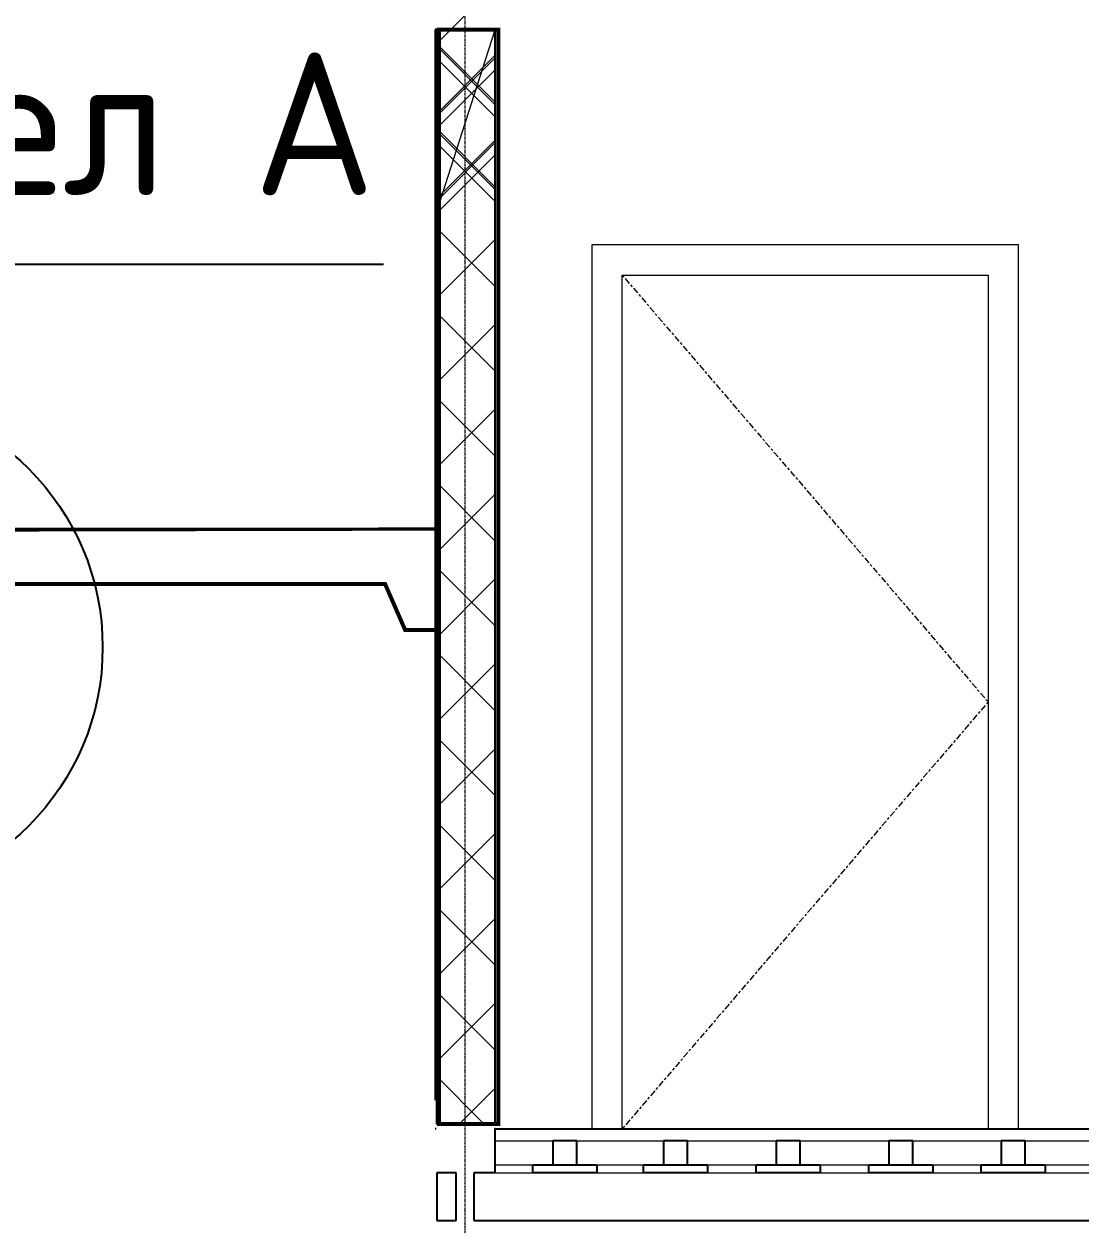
# Model space of a CAD drawing. Header units: inches. Extents: x -2431 to 214825, y 3 to 92804.
# Drawn here: x 162324 to 164965, y 14803 to 17803 of the extents above; entities that cross this region are included whole.
import ezdxf

# ---------------------------------------------------------------- set-up
doc = ezdxf.new("R2010")
doc.units = ezdxf.units.IN
doc.header["$MEASUREMENT"] = 0
doc.linetypes.add('Линия сетки', pattern=[22.224999999999994, 12.7, -3.174999999999999, 3.174999999999999, -3.174999999999999])
doc.linetypes.add('Центр', pattern=[31.749999999999996, 6.349999999999999, -4.7625, 15.875, -4.7625])
for name, color, linetype, lineweight in [('A-DOOR', 250, 'Continuous', 9), ('A-DOOR-FRAM', 250, 'Continuous', 18), ('A-WALL', 250, 'Continuous', 9), ('A-WALL-PATT', 250, 'Continuous', 25), ('S-GRID', 250, 'Continuous', 9)]:
    doc.layers.add(name, color=color, linetype=linetype, lineweight=lineweight)
doc.layers.add('Фундамент', color=30, linetype='Continuous')
doc.styles.add('Чертеж250', font='', dxfattribs={"height": 250})
doc.styles.get('Чертеж250').set_extended_font_data('GOST type B')

msp = doc.modelspace()

# ---------------------------------------------------------------- linework, layer by layer
for p, q in [((163502.447730572, 17788.9989342253), (163352.447730572, 17788.9989342253)), ((163502.447730572, 17788.9989342253), (163352.447730572, 17788.9989342253)), ((163502.447730572, 17788.9989342253), (163352.447730572, 17788.9989342253)), ((163502.447730572, 15053.20426850737), (163354.447730572, 15053.20426850737)), ((163502.447730572, 15053.20426850737), (163354.447730572, 15053.20426850737)), ((163502.447730572, 15040.74681734701), (165054.4477305721, 15040.74681734701)), ((163502.447730572, 15040.74681734701), (165054.4477305721, 15040.74681734701)), ((163706.5718784914, 15010.74681734981), (163646.5718784914, 15010.74681734981)), ((163646.5718784914, 15010.74681734981), (163646.5718784914, 14950.74681734981)), ((163706.5718784913, 15010.74681734981), (163646.5718784913, 15010.74681734981)), ((163646.5718784913, 15010.74681734981), (163646.5718784913, 14950.74681734981)), ((163706.5718784914, 15010.74681734981), (163646.5718784914, 15010.74681734981)), ((163646.5718784914, 15010.74681734981), (163646.5718784914, 14950.74681734981)), ((163706.5718784913, 15010.74681734981), (163646.5718784913, 15010.74681734981)), ((163646.5718784913, 15010.74681734981), (163646.5718784913, 14950.74681734981)), ((163706.5718784914, 14950.74681734981), (163706.5718784914, 15010.74681734981)), ((163706.5718784913, 14950.74681734981), (163706.5718784913, 15010.74681734981)), ((163706.5718784914, 14950.74681734981), (163706.5718784914, 15010.74681734981)), ((163706.5718784913, 14950.74681734981), (163706.5718784913, 15010.74681734981)), ((163982.9419795679, 15010.74681734981), (163922.9419795679, 15010.74681734981)), ((163922.9419795679, 15010.74681734981), (163922.9419795679, 14950.74681734981)), ((163982.9419795678, 15010.74681734981), (163922.9419795678, 15010.74681734981)), ((163922.9419795678, 15010.74681734981), (163922.9419795678, 14950.74681734981)), ((163982.9419795679, 15010.74681734981), (163922.9419795679, 15010.74681734981)), ((163922.9419795679, 15010.74681734981), (163922.9419795679, 14950.74681734981)), ((163982.9419795678, 15010.74681734981), (163922.9419795678, 15010.74681734981)), ((163922.9419795678, 15010.74681734981), (163922.9419795678, 14950.74681734981)), ((163982.9419795679, 14950.74681734981), (163982.9419795679, 15010.74681734981)), ((163982.9419795678, 14950.74681734981), (163982.9419795678, 15010.74681734981)), ((163982.9419795679, 14950.74681734981), (163982.9419795679, 15010.74681734981)), ((163982.9419795678, 14950.74681734981), (163982.9419795678, 15010.74681734981)), ((164264.5829941634, 15010.74681734981), (164204.5829941634, 15010.74681734981)), ((164204.5829941634, 15010.74681734981), (164204.5829941634, 14950.74681734981)), ((164264.5829941633, 15010.74681734981), (164204.5829941633, 15010.74681734981)), ((164204.5829941633, 15010.74681734981), (164204.5829941633, 14950.74681734981)), ((164264.5829941634, 15010.74681734981), (164204.5829941634, 15010.74681734981)), ((164204.5829941634, 15010.74681734981), (164204.5829941634, 14950.74681734981)), ((164264.5829941633, 15010.74681734981), (164204.5829941633, 15010.74681734981)), ((164204.5829941633, 15010.74681734981), (164204.5829941633, 14950.74681734981)), ((164264.5829941634, 14950.74681734981), (164264.5829941634, 15010.74681734981)), ((164264.5829941633, 14950.74681734981), (164264.5829941633, 15010.74681734981)), ((164264.5829941634, 14950.74681734981), (164264.5829941634, 15010.74681734981)), ((164264.5829941633, 14950.74681734981), (164264.5829941633, 15010.74681734981)), ((164546.2240087591, 15010.74681735254), (164486.2240087591, 15010.74681735254)), ((164486.2240087591, 15010.74681735254), (164486.2240087591, 14950.74681735254)), ((164546.224008759, 15010.74681735254), (164486.224008759, 15010.74681735254)), ((164486.224008759, 15010.74681735254), (164486.224008759, 14950.74681735254)), ((164546.2240087591, 15010.74681735254), (164486.2240087591, 15010.74681735254)), ((164486.2240087591, 15010.74681735254), (164486.2240087591, 14950.74681735254)), ((164546.224008759, 15010.74681735254), (164486.224008759, 15010.74681735254)), ((164486.224008759, 15010.74681735254), (164486.224008759, 14950.74681735254)), ((164546.2240087591, 14950.74681735254), (164546.2240087591, 15010.74681735254)), ((164546.224008759, 14950.74681735254), (164546.224008759, 15010.74681735254)), ((164546.2240087591, 14950.74681735254), (164546.2240087591, 15010.74681735254)), ((164546.224008759, 14950.74681735254), (164546.224008759, 15010.74681735254)), ((164827.8650233546, 15010.74681735528), (164767.8650233546, 15010.74681735528)), ((164767.8650233546, 15010.74681735528), (164767.8650233546, 14950.74681735528)), ((164827.8650233545, 15010.74681735528), (164767.8650233545, 15010.74681735528)), ((164767.8650233545, 15010.74681735528), (164767.8650233545, 14950.74681735528)), ((164827.8650233546, 15010.74681735528), (164767.8650233546, 15010.74681735528)), ((164767.8650233546, 15010.74681735528), (164767.8650233546, 14950.74681735528)), ((164827.8650233545, 15010.74681735528), (164767.8650233545, 15010.74681735528)), ((164767.8650233545, 15010.74681735528), (164767.8650233545, 14950.74681735528)), ((164827.8650233546, 14950.74681735528), (164827.8650233546, 15010.74681735528)), ((164827.8650233545, 14950.74681735528), (164827.8650233545, 15010.74681735528)), ((164827.8650233546, 14950.74681735528), (164827.8650233546, 15010.74681735528)), ((164827.8650233545, 14950.74681735528), (164827.8650233545, 15010.74681735528)), ((163596.5718784914, 14950.74681734981), (163756.5718784914, 14950.74681734981)), ((163596.5718784914, 14930.74681734981), (163596.5718784914, 14950.74681734981)), ((163596.5718784913, 14950.74681734981), (163756.5718784913, 14950.74681734981)), ((163596.5718784913, 14930.74681734981), (163596.5718784913, 14950.74681734981)), ((163596.5718784914, 14950.74681734981), (163756.5718784914, 14950.74681734981)), ((163596.5718784914, 14930.74681734981), (163596.5718784914, 14950.74681734981)), ((163596.5718784913, 14950.74681734981), (163756.5718784913, 14950.74681734981)), ((163596.5718784913, 14930.74681734981), (163596.5718784913, 14950.74681734981)), ((163646.5718784914, 14950.74681734981), (163706.5718784914, 14950.74681734981)), ((163646.5718784913, 14950.74681734981), (163706.5718784913, 14950.74681734981)), ((163646.5718784914, 14950.74681734981), (163706.5718784914, 14950.74681734981)), ((163646.5718784913, 14950.74681734981), (163706.5718784913, 14950.74681734981)), ((163756.5718784914, 14950.74681734981), (163756.5718784914, 14930.74681734981)), ((163756.5718784913, 14950.74681734981), (163756.5718784913, 14930.74681734981)), ((163756.5718784914, 14950.74681734981), (163756.5718784914, 14930.74681734981)), ((163756.5718784913, 14950.74681734981), (163756.5718784913, 14930.74681734981)), ((163872.9419795679, 14950.74681734981), (164032.9419795679, 14950.74681734981)), ((163872.9419795679, 14930.74681734981), (163872.9419795679, 14950.74681734981)), ((163872.9419795678, 14950.74681734981), (164032.9419795678, 14950.74681734981)), ((163872.9419795678, 14930.74681734981), (163872.9419795678, 14950.74681734981)), ((163872.9419795679, 14950.74681734981), (164032.9419795679, 14950.74681734981)), ((163872.9419795679, 14930.74681734981), (163872.9419795679, 14950.74681734981)), ((163872.9419795678, 14950.74681734981), (164032.9419795678, 14950.74681734981)), ((163872.9419795678, 14930.74681734981), (163872.9419795678, 14950.74681734981)), ((163922.9419795679, 14950.74681734981), (163982.9419795679, 14950.74681734981)), ((163922.9419795678, 14950.74681734981), (163982.9419795678, 14950.74681734981)), ((163922.9419795679, 14950.74681734981), (163982.9419795679, 14950.74681734981)), ((163922.9419795678, 14950.74681734981), (163982.9419795678, 14950.74681734981)), ((164032.9419795679, 14950.74681734981), (164032.9419795679, 14930.74681734981)), ((164032.9419795678, 14950.74681734981), (164032.9419795678, 14930.74681734981)), ((164032.9419795679, 14950.74681734981), (164032.9419795679, 14930.74681734981)), ((164032.9419795678, 14950.74681734981), (164032.9419795678, 14930.74681734981)), ((164154.5829941634, 14950.74681734981), (164314.5829941634, 14950.74681734981)), ((164154.5829941634, 14930.74681734981), (164154.5829941634, 14950.74681734981)), ((164154.5829941633, 14950.74681734981), (164314.5829941633, 14950.74681734981)), ((164154.5829941633, 14930.74681734981), (164154.5829941633, 14950.74681734981)), ((164154.5829941634, 14950.74681734981), (164314.5829941634, 14950.74681734981)), ((164154.5829941634, 14930.74681734981), (164154.5829941634, 14950.74681734981)), ((164154.5829941633, 14950.74681734981), (164314.5829941633, 14950.74681734981)), ((164154.5829941633, 14930.74681734981), (164154.5829941633, 14950.74681734981)), ((164204.5829941634, 14950.74681734981), (164264.5829941634, 14950.74681734981)), ((164204.5829941633, 14950.74681734981), (164264.5829941633, 14950.74681734981)), ((164204.5829941634, 14950.74681734981), (164264.5829941634, 14950.74681734981)), ((164204.5829941633, 14950.74681734981), (164264.5829941633, 14950.74681734981)), ((164314.5829941634, 14950.74681734981), (164314.5829941634, 14930.74681734981)), ((164314.5829941633, 14950.74681734981), (164314.5829941633, 14930.74681734981)), ((164314.5829941634, 14950.74681734981), (164314.5829941634, 14930.74681734981)), ((164314.5829941633, 14950.74681734981), (164314.5829941633, 14930.74681734981)), ((164436.2240087591, 14950.74681735254), (164596.2240087591, 14950.74681735254)), ((164436.2240087591, 14930.74681735254), (164436.2240087591, 14950.74681735254)), ((164436.224008759, 14950.74681735254), (164596.224008759, 14950.74681735254)), ((164436.224008759, 14930.74681735254), (164436.224008759, 14950.74681735254)), ((164436.2240087591, 14950.74681735254), (164596.2240087591, 14950.74681735254)), ((164436.2240087591, 14930.74681735254), (164436.2240087591, 14950.74681735254)), ((164436.224008759, 14950.74681735254), (164596.224008759, 14950.74681735254)), ((164436.224008759, 14930.74681735254), (164436.224008759, 14950.74681735254)), ((164486.2240087591, 14950.74681735254), (164546.2240087591, 14950.74681735254)), ((164486.224008759, 14950.74681735254), (164546.224008759, 14950.74681735254)), ((164486.2240087591, 14950.74681735254), (164546.2240087591, 14950.74681735254)), ((164486.224008759, 14950.74681735254), (164546.224008759, 14950.74681735254)), ((164596.2240087591, 14950.74681735254), (164596.2240087591, 14930.74681735254)), ((164596.224008759, 14950.74681735254), (164596.224008759, 14930.74681735254)), ((164596.2240087591, 14950.74681735254), (164596.2240087591, 14930.74681735254)), ((164596.224008759, 14950.74681735254), (164596.224008759, 14930.74681735254)), ((164717.8650233546, 14950.74681735528), (164877.8650233546, 14950.74681735528)), ((164717.8650233546, 14930.74681735528), (164717.8650233546, 14950.74681735528)), ((164717.8650233545, 14950.74681735528), (164877.8650233545, 14950.74681735528)), ((164717.8650233545, 14930.74681735528), (164717.8650233545, 14950.74681735528)), ((164717.8650233546, 14950.74681735528), (164877.8650233546, 14950.74681735528)), ((164717.8650233546, 14930.74681735528), (164717.8650233546, 14950.74681735528)), ((164717.8650233545, 14950.74681735528), (164877.8650233545, 14950.74681735528)), ((164717.8650233545, 14930.74681735528), (164717.8650233545, 14950.74681735528)), ((164767.8650233546, 14950.74681735528), (164827.8650233546, 14950.74681735528)), ((164767.8650233545, 14950.74681735528), (164827.8650233545, 14950.74681735528)), ((164767.8650233546, 14950.74681735528), (164827.8650233546, 14950.74681735528)), ((164767.8650233545, 14950.74681735528), (164827.8650233545, 14950.74681735528)), ((164877.8650233546, 14950.74681735528), (164877.8650233546, 14930.74681735528)), ((164877.8650233545, 14950.74681735528), (164877.8650233545, 14930.74681735528)), ((164877.8650233546, 14950.74681735528), (164877.8650233546, 14930.74681735528)), ((164877.8650233545, 14950.74681735528), (164877.8650233545, 14930.74681735528)), ((163404.2844127769, 14930.74681734707), (163355.883689857, 14930.74681734707)), ((163355.883689857, 14930.74681734707), (163355.883689857, 14811.67644874449)), ((163404.2844127769, 14930.74681734707), (163355.883689857, 14930.74681734707)), ((163355.883689857, 14930.74681734707), (163355.883689857, 14811.67644874449)), ((163404.2844127769, 14811.67644874449), (163404.2844127769, 14930.74681734707)), ((163404.2844127769, 14811.67644874449), (163404.2844127769, 14930.74681734707)), ((163502.447730572, 14930.74681734707), (163448.7328049132, 14930.74681734707)), ((163448.7328049132, 14930.74681734707), (163448.7328049132, 14811.36464429955)), ((163502.447730572, 14930.74681734707), (163448.7328049132, 14930.74681734707)), ((163448.7328049132, 14930.74681734707), (163448.7328049132, 14811.36464429955)), ((163756.5718784914, 14930.74681734981), (163596.5718784914, 14930.74681734981)), ((163756.5718784913, 14930.74681734981), (163596.5718784913, 14930.74681734981)), ((163756.5718784914, 14930.74681734981), (163596.5718784914, 14930.74681734981)), ((163756.5718784913, 14930.74681734981), (163596.5718784913, 14930.74681734981)), ((164032.9419795679, 14930.74681734981), (163872.9419795679, 14930.74681734981)), ((164032.9419795678, 14930.74681734981), (163872.9419795678, 14930.74681734981)), ((164032.9419795679, 14930.74681734981), (163872.9419795679, 14930.74681734981)), ((164032.9419795678, 14930.74681734981), (163872.9419795678, 14930.74681734981)), ((164314.5829941634, 14930.74681734981), (164154.5829941634, 14930.74681734981)), ((164314.5829941633, 14930.74681734981), (164154.5829941633, 14930.74681734981)), ((164314.5829941634, 14930.74681734981), (164154.5829941634, 14930.74681734981)), ((164314.5829941633, 14930.74681734981), (164154.5829941633, 14930.74681734981)), ((164596.2240087591, 14930.74681735254), (164436.2240087591, 14930.74681735254)), ((164596.224008759, 14930.74681735254), (164436.224008759, 14930.74681735254)), ((164596.2240087591, 14930.74681735254), (164436.2240087591, 14930.74681735254)), ((164596.224008759, 14930.74681735254), (164436.224008759, 14930.74681735254)), ((164877.8650233546, 14930.74681735528), (164717.8650233546, 14930.74681735528)), ((164877.8650233545, 14930.74681735528), (164717.8650233545, 14930.74681735528)), ((164877.8650233546, 14930.74681735528), (164717.8650233546, 14930.74681735528)), ((164877.8650233545, 14930.74681735528), (164717.8650233545, 14930.74681735528)), ((163355.883689857, 14811.67644874449), (163404.2844127769, 14811.67644874449)), ((163355.883689857, 14811.67644874449), (163404.2844127769, 14811.67644874449)), ((163448.7328049132, 14811.36464429955), (165111.0355341841, 14811.36464429955)), ((163448.7328049132, 14811.36464429955), (165111.0355341841, 14811.36464429955))]:
    msp.add_line(p, q)
at = {"lineweight": 0}
for p, q in [((163502.447730572, 15010.74681734707), (165054.4477305721, 15010.74681734701)), ((163502.447730572, 15010.74681734707), (165054.447730572, 15010.74681734701)), ((163502.447730572, 15010.74681734707), (165054.4477305721, 15010.74681734701)), ((163502.447730572, 15010.74681734707), (165054.447730572, 15010.74681734701)), ((163500.447730572, 14950.74681734707), (165054.4477305721, 14950.74681734701)), ((163500.447730572, 14950.74681734707), (165054.447730572, 14950.74681734701)), ((163500.447730572, 14950.74681734707), (165054.4477305721, 14950.74681734701)), ((163500.447730572, 14950.74681734707), (165054.447730572, 14950.74681734701)), ((163502.447730572, 14930.74681734707), (165054.4477305721, 14930.74681734701)), ((163502.447730572, 14930.74681734707), (165054.447730572, 14930.74681734701)), ((163502.447730572, 14930.74681734707), (165054.4477305721, 14930.74681734701)), ((163502.447730572, 14930.74681734707), (165054.447730572, 14930.74681734701))]:
    msp.add_line(p, q, dxfattribs=at)
at = {"const_width": 10}
msp.add_lwpolyline([(163510.0002155266, 15053.03327292885), (163362.0002155266, 15053.03327292885), (163362.0002155266, 17788.82793864678), (163510.0002155266, 17788.82793864678), (163510.0002155266, 15053.03327292885)], dxfattribs=at)
msp.add_lwpolyline([(163362.0002155271, 16287.98485521177), (163276.8203101755, 16287.98485521177), (163226.6860906087, 16402.87136510302), (162103.2259978142, 16402.79209369185), (162022.0841618338, 16244.13715937363), (161912.8022809612, 16030.46058399749), (161834.8518916249, 16030.46058399748), (161834.8518916249, 16244.13715937369), (161889.8821786576, 16244.13715937369), (161889.8821786576, 16537.88836796351), (163362.0002155261, 16537.97055464316)], close=True, dxfattribs=at)
at = {"layer": 'A-DOOR', "linetype": 'Центр'}
for p, q in [((163819.947730572, 17174.74681734701), (164734.947730572, 16107.74681734701)), ((163819.947730572, 17174.74681734701), (164734.947730572, 16107.74681734701)), ((164734.947730572, 16107.74681734701), (163819.947730572, 15040.74681734701)), ((164734.947730572, 16107.74681734701), (163819.947730572, 15040.74681734701))]:
    msp.add_line(p, q, dxfattribs=at)
at = {"layer": 'A-DOOR-FRAM', "lineweight": 9}
for p, q in [((163743.947730572, 17250.74681734701), (163743.947730572, 15040.74681734701)), ((164810.947730572, 17250.74681734701), (163743.947730572, 17250.74681734701)), ((163743.947730572, 17250.74681734701), (163743.947730572, 15040.74681734701)), ((164810.947730572, 17250.74681734701), (163743.947730572, 17250.74681734701)), ((164810.947730572, 15040.74681734701), (164810.947730572, 17250.74681734701)), ((164810.947730572, 15040.74681734701), (164810.947730572, 17250.74681734701)), ((163819.947730572, 15040.74681734701), (163819.947730572, 17174.74681734701)), ((163819.947730572, 17174.74681734701), (164734.947730572, 17174.74681734701)), ((163819.947730572, 15040.74681734701), (163819.947730572, 17174.74681734701)), ((163819.947730572, 17174.74681734701), (164734.947730572, 17174.74681734701)), ((164734.947730572, 17174.74681734701), (164734.947730572, 15040.74681734701)), ((164734.947730572, 17174.74681734701), (164734.947730572, 15040.74681734701))]:
    msp.add_line(p, q, dxfattribs=at)
at = {"layer": 'A-WALL', "lineweight": 25}
for p, q in [((163352.447730572, 17788.9989342253), (163352.447730572, 15112.39981366653)), ((163352.447730572, 17788.9989342253), (163352.447730572, 15112.39981366659)), ((163352.447730572, 17788.9989342253), (163352.447730572, 15940.74681734707)), ((163352.447730572, 17788.9989342253), (163352.447730572, 15112.39981366653)), ((163352.447730572, 17788.9989342253), (163352.447730572, 15112.39981366653)), ((163352.447730572, 17788.9989342253), (163352.447730572, 15112.39981366659)), ((163352.447730572, 17788.9989342253), (163352.447730572, 15940.74681734707)), ((163352.447730572, 17788.9989342253), (163352.447730572, 15112.39981366653)), ((163502.447730572, 15053.20426850737), (163502.447730572, 17788.9989342253)), ((163502.447730572, 15053.20426850737), (163502.447730572, 17788.9989342253)), ((163502.447730572, 15940.74681734707), (163502.447730572, 17788.9989342253)), ((163502.4477305721, 15053.20426850737), (163502.4477305721, 17788.9989342253)), ((163502.447730572, 15053.20426850737), (163502.447730572, 17788.9989342253)), ((163502.447730572, 15053.20426850737), (163502.447730572, 17788.9989342253)), ((163502.447730572, 15940.74681734707), (163502.447730572, 17788.9989342253)), ((163502.4477305721, 15053.20426850737), (163502.4477305721, 17788.9989342253)), ((163354.4477305719, 15040.74681734701), (163352.447730572, 15040.74681734701)), ((163354.4477305719, 15040.74681734701), (163352.447730572, 15040.74681734701)), ((163502.447730572, 15040.74681734701), (163500.447730572, 15040.74681734701)), ((163502.447730572, 15040.74681734701), (163500.447730572, 15040.74681734701)), ((163502.447730572, 14930.74681734707), (163502.447730572, 15040.74681734701)), ((163502.4477305719, 14930.74681734707), (163502.447730572, 15040.74681734701)), ((163502.447730572, 14930.74681734707), (163502.447730572, 15040.74681734701)), ((163502.447730572, 14930.74681734707), (163502.447730572, 15040.74681734701)), ((163502.4477305719, 14930.74681734707), (163502.447730572, 15040.74681734701)), ((163502.447730572, 14930.74681734707), (163502.447730572, 15040.74681734701))]:
    msp.add_line(p, q, dxfattribs=at)
at = {"layer": 'A-WALL'}
for p, q in [((163354.447730572, 17788.9989342253), (163354.447730572, 15053.20426850737)), ((163354.447730572, 17788.9989342253), (163354.447730572, 15053.20426850737)), ((163354.447730572, 17788.9989342253), (163354.447730572, 15940.74681734707)), ((163354.4477305719, 17788.9989342253), (163354.4477305719, 15053.20426850737)), ((163354.447730572, 17788.9989342253), (163354.447730572, 15053.20426850737)), ((163354.447730572, 17788.9989342253), (163354.447730572, 15053.20426850737)), ((163354.447730572, 17788.9989342253), (163354.447730572, 15940.74681734707)), ((163354.4477305719, 17788.9989342253), (163354.4477305719, 15053.20426850737)), ((163500.447730572, 17788.9989342253), (163500.447730572, 15053.20426850737)), ((163500.447730572, 17788.9989342253), (163500.447730572, 15053.20426850737)), ((163500.447730572, 17788.9989342253), (163500.447730572, 15940.74681734707)), ((163500.447730572, 17788.9989342253), (163500.4477305721, 15053.20426850737)), ((163500.447730572, 17788.9989342253), (163500.447730572, 15053.20426850737)), ((163500.447730572, 17788.9989342253), (163500.447730572, 15053.20426850737)), ((163500.447730572, 17788.9989342253), (163500.447730572, 15940.74681734707)), ((163500.447730572, 17788.9989342253), (163500.4477305721, 15053.20426850737)), ((163500.447730572, 15040.74681734701), (163500.447730572, 14930.74681734707)), ((163500.447730572, 15040.74681734701), (163500.447730572, 14930.74681734707)), ((163500.447730572, 15040.74681734701), (163500.447730572, 14930.74681734707)), ((163500.447730572, 15040.74681734701), (163500.447730572, 14930.74681734707)), ((163500.447730572, 15040.74681734701), (163500.447730572, 14930.74681734707)), ((163500.447730572, 15040.74681734701), (163500.447730572, 14930.74681734707))]:
    msp.add_line(p, q, dxfattribs=at)
at = {"layer": 'A-WALL-PATT', "linetype": 'Continuous', "lineweight": 9}
for p, q in [((163354.447730572, 17752.46292662062), (163500.447730572, 17898.46292662068)), ((163354.447730572, 17752.46292662062), (163500.447730572, 17898.46292662068)), ((163354.447730572, 17788.85902968852), (163354.5876351087, 17788.9989342253)), ((163354.447730572, 17782.61444563721), (163360.83221916, 17788.9989342253)), ((163354.447730572, 17788.85902968852), (163354.5876351087, 17788.9989342253)), ((163354.447730572, 17782.61444563721), (163360.83221916, 17788.9989342253)), ((163354.447730572, 17788.85902968852), (163354.5876351087, 17788.9989342253)), ((163354.447730572, 17782.61444563721), (163360.83221916, 17788.9989342253)), ((163500.447730572, 17784.54589823837), (163354.447730572, 17330.54589823837)), ((163500.447730572, 17784.54589823837), (163354.447730572, 17330.54589823837)), ((163500.447730572, 17774.87152756588), (163502.447730572, 17776.87152756593)), ((163500.447730572, 17774.87152756588), (163502.447730572, 17776.87152756593)), ((163352.447730572, 17748.76587034576), (163354.447730572, 17750.76587034576)), ((163352.447730572, 17748.76587034576), (163354.447730572, 17750.76587034576)), ((163352.447730572, 17731.39981366659), (163354.447730572, 17733.39981366659)), ((163352.447730572, 17731.39981366665), (163354.447730572, 17733.39981366665)), ((163352.447730572, 17731.39981366665), (163354.447730572, 17733.39981366665)), ((163500.447730572, 17608.80996695027), (163354.447730572, 17754.80996695033)), ((163500.447730572, 17608.80996695027), (163354.447730572, 17754.80996695033)), ((163500.447730572, 17608.80996695027), (163354.447730572, 17754.80996695033)), ((163500.447730572, 17602.56538289902), (163354.447730572, 17748.56538289896)), ((163500.447730572, 17602.56538289902), (163354.447730572, 17748.56538289902)), ((163500.447730572, 17602.56538289902), (163354.447730572, 17748.56538289902)), ((163354.447730572, 17576.72699533252), (163500.447730572, 17722.72699533257)), ((163354.447730572, 17576.72699533257), (163500.447730572, 17722.72699533257)), ((163354.447730572, 17576.72699533257), (163500.447730572, 17722.72699533257)), ((163500.447730572, 17572.41386388242), (163354.447730572, 17718.41386388242)), ((163500.447730572, 17572.41386388242), (163354.447730572, 17718.41386388242)), ((163354.447730572, 17570.48241128121), (163500.447730572, 17716.48241128121)), ((163354.447730572, 17570.48241128126), (163500.447730572, 17716.48241128121)), ((163354.447730572, 17570.48241128126), (163500.447730572, 17716.48241128121)), ((163354.447730572, 17540.33089226467), (163500.447730572, 17686.33089226467)), ((163354.447730572, 17540.33089226467), (163500.447730572, 17686.33089226467)), ((163500.447730572, 17677.76587034576), (163502.447730572, 17679.76587034576)), ((163500.447730572, 17677.76587034576), (163502.447730572, 17679.76587034576)), ((163500.447730572, 17677.76587034576), (163502.447730572, 17679.76587034576)), ((163352.447730572, 17651.66021312564), (163354.447730572, 17653.66021312564)), ((163352.447730572, 17651.66021312564), (163354.447730572, 17653.66021312564)), ((163352.447730572, 17651.66021312564), (163354.447730572, 17653.66021312564)), ((163352.447730572, 17626.87152756593), (163354.447730572, 17628.87152756593)), ((163352.447730572, 17626.87152756593), (163354.447730572, 17628.87152756593)), ((163352.447730572, 17609.50547088671), (163354.447730572, 17611.50547088671)), ((163352.447730572, 17609.50547088677), (163354.447730572, 17611.50547088677)), ((163352.447730572, 17609.50547088677), (163354.447730572, 17611.50547088677)), ((163352.447730572, 17529.76587034576), (163354.447730572, 17531.76587034576)), ((163352.447730572, 17529.76587034576), (163354.447730572, 17531.76587034576)), ((163352.447730572, 17529.76587034576), (163354.447730572, 17531.76587034576)), ((163500.447730572, 17396.67793259432), (163354.447730572, 17542.67793259432)), ((163500.447730572, 17396.67793259432), (163354.447730572, 17542.67793259432)), ((163500.447730572, 17390.43334854301), (163354.447730572, 17536.43334854301)), ((163500.447730572, 17390.43334854301), (163354.447730572, 17536.43334854301)), ((163354.447730572, 17364.59496097662), (163500.447730572, 17510.59496097662)), ((163354.447730572, 17364.59496097662), (163500.447730572, 17510.59496097662)), ((163500.447730572, 17360.28182952642), (163354.447730572, 17506.28182952647)), ((163500.447730572, 17360.28182952642), (163354.447730572, 17506.28182952647)), ((163354.447730572, 17358.35037692526), (163500.447730572, 17504.35037692526)), ((163354.447730572, 17358.35037692526), (163500.447730572, 17504.35037692526)), ((163354.447730572, 17328.19885790872), (163500.447730572, 17474.19885790872)), ((163354.447730572, 17328.19885790872), (163500.447730572, 17474.19885790872)), ((163500.447730572, 17393.87152756588), (163502.447730572, 17395.87152756593)), ((163500.447730572, 17393.87152756588), (163502.447730572, 17395.87152756593)), ((163500.447730572, 17148.14979517047), (163354.447730572, 17294.14979517047)), ((163500.447730572, 17148.14979517047), (163354.447730572, 17294.14979517047)), ((163354.447730572, 17116.06682355277), (163500.447730572, 17262.06682355277)), ((163354.447730572, 17116.06682355277), (163500.447730572, 17262.06682355277)), ((163500.447730572, 17271.97718478605), (163502.447730572, 17273.97718478605)), ((163500.447730572, 17271.97718478605), (163502.447730572, 17273.97718478605)), ((163352.447730572, 17245.87152756593), (163354.447730572, 17247.87152756593)), ((163352.447730572, 17245.87152756593), (163354.447730572, 17247.87152756593)), ((163352.447730572, 17123.97718478605), (163354.447730572, 17125.97718478605)), ((163352.447730572, 17123.97718478605), (163354.447730572, 17125.97718478605)), ((163500.447730572, 16936.01776081452), (163354.447730572, 17082.01776081452)), ((163500.447730572, 16936.01776081452), (163354.447730572, 17082.01776081452)), ((163354.447730572, 16903.93478919676), (163500.447730572, 17049.93478919682)), ((163354.447730572, 16903.93478919676), (163500.447730572, 17049.93478919682)), ((163500.447730572, 16890.97718478605), (163502.447730572, 16892.97718478605)), ((163500.447730572, 16890.97718478605), (163502.447730572, 16892.97718478605)), ((163500.447730572, 16723.88572645851), (163354.447730572, 16869.88572645857)), ((163500.447730572, 16723.88572645851), (163354.447730572, 16869.88572645857)), ((163354.447730572, 16691.80275484081), (163500.447730572, 16837.80275484081)), ((163354.447730572, 16691.80275484081), (163500.447730572, 16837.80275484081)), ((163500.447730572, 16769.08284200617), (163502.447730572, 16771.08284200617)), ((163500.447730572, 16769.08284200617), (163502.447730572, 16771.08284200617)), ((163352.447730572, 16742.97718478605), (163354.447730572, 16744.97718478605)), ((163352.447730572, 16742.97718478605), (163354.447730572, 16744.97718478605)), ((163500.447730572, 16511.75369210256), (163354.447730572, 16657.75369210262)), ((163500.447730572, 16511.75369210256), (163354.447730572, 16657.75369210262)), ((163352.447730572, 16621.08284200617), (163354.447730572, 16623.08284200617)), ((163352.447730572, 16621.08284200617), (163354.447730572, 16623.08284200617)), ((163354.447730572, 16479.67072048486), (163500.447730572, 16625.67072048486)), ((163354.447730572, 16479.67072048486), (163500.447730572, 16625.67072048486)), ((163500.447730572, 16299.62165774661), (163354.447730572, 16445.62165774661)), ((163500.447730572, 16299.62165774661), (163354.447730572, 16445.62165774661)), ((163354.447730572, 16267.53868612892), (163500.447730572, 16413.53868612892)), ((163354.447730572, 16267.53868612892), (163500.447730572, 16413.53868612892)), ((163500.447730572, 16388.08284200617), (163502.447730572, 16390.08284200617)), ((163500.447730572, 16388.08284200617), (163502.447730572, 16390.08284200617)), ((163500.447730572, 16266.18849922629), (163502.447730572, 16268.18849922629)), ((163500.447730572, 16266.18849922629), (163502.447730572, 16268.18849922629)), ((163352.447730572, 16240.08284200617), (163354.447730572, 16242.08284200617)), ((163352.447730572, 16240.08284200617), (163354.447730572, 16242.08284200617)), ((163500.447730572, 16087.48962339066), (163354.447730572, 16233.48962339066)), ((163500.447730572, 16087.48962339066), (163354.447730572, 16233.48962339066)), ((163354.447730572, 16055.40665177291), (163500.447730572, 16201.40665177297)), ((163354.447730572, 16055.40665177291), (163500.447730572, 16201.40665177297)), ((163352.447730572, 16118.18849922629), (163354.447730572, 16120.18849922629)), ((163352.447730572, 16118.18849922629), (163354.447730572, 16120.18849922629)), ((163500.447730572, 15875.35758903465), (163354.447730572, 16021.35758903471)), ((163500.447730572, 15875.35758903465), (163354.447730572, 16021.35758903471)), ((163354.447730572, 15843.27461741696), (163500.447730572, 15989.27461741696)), ((163354.447730572, 15843.27461741696), (163500.447730572, 15989.27461741696)), ((163500.447730572, 15885.18849922629), (163502.447730572, 15887.18849922629)), ((163500.447730572, 15885.18849922629), (163502.447730572, 15887.18849922629)), ((163500.447730572, 15663.22555467871), (163354.447730572, 15809.22555467876)), ((163500.447730572, 15663.22555467871), (163354.447730572, 15809.22555467876)), ((163354.447730572, 15631.14258306101), (163500.447730572, 15777.14258306101)), ((163354.447730572, 15631.14258306101), (163500.447730572, 15777.14258306101)), ((163500.447730572, 15763.29415644641), (163502.447730572, 15765.29415644641)), ((163500.447730572, 15763.29415644641), (163502.447730572, 15765.29415644641)), ((163352.447730572, 15737.18849922629), (163354.447730572, 15739.18849922629)), ((163352.447730572, 15737.18849922629), (163354.447730572, 15739.18849922629)), ((163352.447730572, 15615.29415644641), (163354.447730572, 15617.29415644641)), ((163352.447730572, 15615.29415644641), (163354.447730572, 15617.29415644641)), ((163500.447730572, 15451.09352032276), (163354.447730572, 15597.09352032276)), ((163500.447730572, 15451.09352032276), (163354.447730572, 15597.09352032276)), ((163354.447730572, 15419.01054870506), (163500.447730572, 15565.01054870506)), ((163354.447730572, 15419.01054870506), (163500.447730572, 15565.01054870506)), ((163500.447730572, 15238.96148596681), (163354.447730572, 15384.96148596681)), ((163500.447730572, 15238.96148596681), (163354.447730572, 15384.96148596681)), ((163500.447730572, 15382.29415644641), (163502.447730572, 15384.29415644641)), ((163500.447730572, 15382.29415644641), (163502.447730572, 15384.29415644641)), ((163354.447730572, 15206.87851434905), (163500.447730572, 15352.87851434911)), ((163354.447730572, 15206.87851434905), (163500.447730572, 15352.87851434911)), ((163500.447730572, 15260.39981366653), (163502.447730572, 15262.39981366653)), ((163500.447730572, 15260.39981366653), (163502.447730572, 15262.39981366653)), ((163352.447730572, 15234.29415644641), (163354.447730572, 15236.29415644641)), ((163352.447730572, 15234.29415644641), (163354.447730572, 15236.29415644641)), ((163474.0729136755, 15053.20426850743), (163354.447730572, 15172.82945161086)), ((163474.0729136755, 15053.20426850743), (163354.447730572, 15172.82945161086)), ((163412.9055190862, 15053.20426850737), (163500.447730572, 15140.7464799931)), ((163412.9055190862, 15053.20426850737), (163500.447730572, 15140.7464799931)), ((163352.447730572, 15112.39981366653), (163354.447730572, 15114.39981366653)), ((163352.447730572, 15112.39981366653), (163354.447730572, 15114.39981366653))]:
    msp.add_line(p, q, dxfattribs=at)
at = {"layer": 'S-GRID', "linetype": 'Линия сетки', "ltscale": 0.5}
msp.add_line((163427.447730572, 6468.297885715467), (163427.447730572, 42486.79996381543), dxfattribs=at)
at = {"layer": 'Фундамент'}
msp.add_line((162291.5291007805, 17202.47534318693), (163222.7113443048, 17202.47534318693), dxfattribs=at)
msp.add_circle((161889.8821786576, 16244.30815495204), 630.6183327046704, dxfattribs=at)

# ---------------------------------------------------------------- texts
at = {"style": 'Чертеж250'}
msp.add_text('Узел А', height=356.5919141857885, dxfattribs=at).set_placement((161789.3326363841, 17374.94807372626))

doc.saveas('drawing.dxf')
